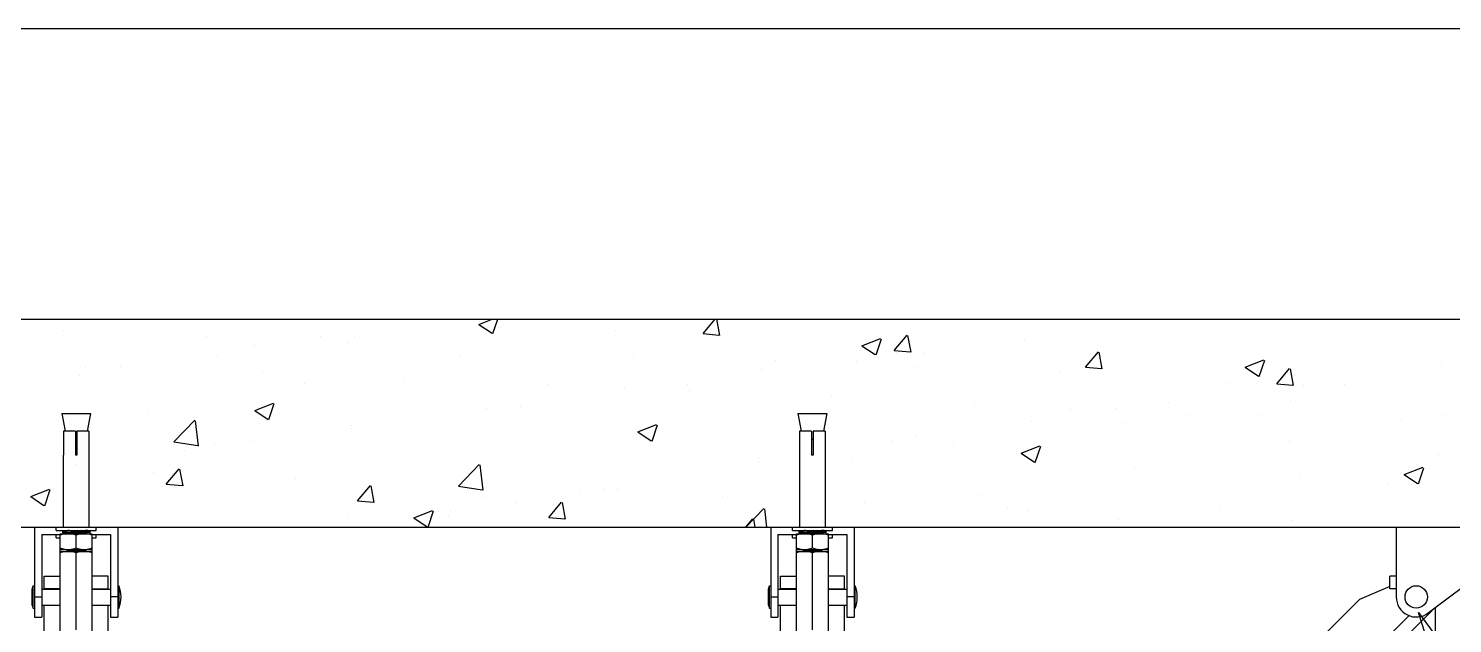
# Model space of a CAD drawing. Extents: x 921423 to 1291758, y 534425 to 1049953.
# Drawn here: x 1127721 to 1131773, y 866759 to 868450 of the extents above; entities that cross this region are included whole.
import ezdxf

# ---------------------------------------------------------------- set-up
doc = ezdxf.new("R2010")
doc.units = 0
doc.header["$LTSCALE"] = 1000
doc.header["$MEASUREMENT"] = 0
for name, color, linetype in [('02___PRT_ALL_AXES', 7, 'Continuous'), ('03___PRT_ALL_CURVES', 7, 'Continuous'), ('11122', 7, 'Continuous'), ('图框', 7, 'Continuous')]:
    doc.layers.add(name, color=color, linetype=linetype)

msp = doc.modelspace()

# ---------------------------------------------------------------- linework, layer by layer
at = {"color": 0, "linetype": 'Continuous'}
for p, q in [((1127820.6, 867305.1), (1127820.6, 867236.9)), ((1127854.7, 867305.1), (1127820.6, 867305.1)), ((1127854.7, 867305.1), (1127854.7, 867236.9)), ((1127859.2, 867305.1), (1127859.2, 867236.9)), ((1127893.3, 867305.1), (1127859.2, 867305.1)), ((1127893.3, 867305.1), (1127893.3, 867236.9)), ((1129915.1, 867305.1), (1129915.1, 867236.9)), ((1129949.2, 867305.1), (1129915.1, 867305.1)), ((1129949.2, 867305.1), (1129949.2, 867236.9)), ((1129953.7, 867305.1), (1129953.7, 867236.9)), ((1129987.8, 867305.1), (1129953.7, 867305.1)), ((1129987.8, 867305.1), (1129987.8, 867236.9)), ((1127820.5, 867236.9), (1127820.5, 867032)), ((1127820.6, 867236.9), (1127820.5, 867236.9)), ((1127859.2, 867236.9), (1127854.7, 867236.9)), ((1127893.4, 867236.9), (1127893.3, 867236.9)), ((1127893.4, 867236.9), (1127893.4, 867032)), ((1129915, 867236.9), (1129915, 867032)), ((1129915.1, 867236.9), (1129915, 867236.9)), ((1129953.7, 867236.9), (1129949.2, 867236.9)), ((1129987.9, 867236.9), (1129987.8, 867236.9)), ((1129987.9, 867236.9), (1129987.9, 867032)), ((1127738.6, 867032), (1127738.6, 866777)), ((1127738.6, 867032), (1127800, 867032)), ((1127913.9, 867032), (1127975.3, 867032)), ((1127975.3, 867032), (1127975.3, 866777)), ((1129833.1, 867032), (1129833.1, 866777)), ((1129833.1, 867032), (1129894.6, 867032)), ((1130008.4, 867032), (1130069.9, 867032)), ((1130069.9, 867032), (1130069.9, 866777)), ((1131612.5, 867032), (1131612.5, 866833.9)), ((1131612.5, 867032), (1132033.2, 867032)), ((1127759.1, 867011.5), (1127759.1, 866777)), ((1127759.1, 867011.5), (1127811.4, 867011.5)), ((1127818.2, 867020.6), (1127818.2, 867016.9)), ((1127821.6, 867021.4), (1127820.9, 867021.3)), ((1127822.4, 867021.4), (1127821.6, 867021.4)), ((1127822.1, 867016.1), (1127823.1, 867016.1)), ((1127823.4, 867021.5), (1127822.4, 867021.4)), ((1127823.1, 867016.1), (1127824.1, 867016)), ((1127825.1, 867021.5), (1127823.4, 867021.5)), ((1127824.1, 867016), (1127826, 867015.9)), ((1127827.1, 867021.6), (1127825.1, 867021.5)), ((1127826, 867015.9), (1127829.6, 867015.8)), ((1127832.1, 867021.8), (1127827.1, 867021.6)), ((1127828.2, 867016.7), (1127829.6, 867016.6)), ((1127829.6, 867017.6), (1127828.8, 867017.6)), ((1127829.6, 867021.3), (1127829.1, 867021.2)), ((1127829.5, 867017.1), (1127829.1, 867017.1)), ((1127829.2, 867015.8), (1127829.6, 867015.8)), ((1127829.6, 867017.1), (1127829.5, 867017.1)), ((1127829.6, 867022), (1127829.6, 867022.8)), ((1127829.7, 867021.3), (1127829.6, 867021.3)), ((1127829.6, 867017.6), (1127829.6, 867017.6)), ((1127829.7, 867017.1), (1127829.6, 867017.1)), ((1127829.6, 867015.2), (1127829.6, 867016.8)), ((1127829.7, 867021.9), (1127830.1, 867021.7)), ((1127829.7, 867016.8), (1127830.5, 867016.9)), ((1127829.7, 867015.1), (1127832.1, 867013.7)), ((1127830.5, 867016.9), (1127831.5, 867017)), ((1127830.7, 867022.3), (1127832.3, 867022.5)), ((1127830.7, 867015.5), (1127832.3, 867015.7)), ((1127831.5, 867017), (1127832.7, 867017)), ((1127840.9, 867022), (1127832.1, 867021.8)), ((1127832.8, 867017.7), (1127832.7, 867017.7)), ((1127832.7, 867017), (1127834.8, 867017.1)), ((1127832.9, 867017.7), (1127832.8, 867017.7)), ((1127834.8, 867017.1), (1127838.1, 867017.2)), ((1127838.1, 867017.2), (1127843.1, 867017.4)), ((1127843.1, 867017.4), (1127850.3, 867017.6)), ((1127856.9, 867017.8), (1127856, 867017.8)), ((1127856.9, 867017.8), (1127856, 867017.8)), ((1127856, 867016.9), (1127856.8, 867016.9)), ((1127856.9, 867022.4), (1127856.2, 867022.4)), ((1127872.1, 867022.8), (1127856.9, 867022.4)), ((1127860.1, 867022.5), (1127856.9, 867022.4)), ((1127857, 867017.8), (1127856.9, 867017.8)), ((1127869.3, 867018.1), (1127881.6, 867018.4)), ((1127878.9, 867015.7), (1127881.8, 867016)), ((1127879.7, 867014), (1127882.2, 867014.2)), ((1127880.3, 867018.9), (1127880.1, 867018.8)), ((1127881.6, 867018.4), (1127886.9, 867018.6)), ((1127882.2, 867014.2), (1127883.7, 867014.4)), ((1127884.2, 867016.6), (1127882.5, 867017.5)), ((1127884.3, 867022.6), (1127882.9, 867022.6)), ((1127884.2, 867014.1), (1127883.6, 867014.5)), ((1127883.7, 867014.4), (1127884.2, 867014.6)), ((1127884.3, 867016.5), (1127884.2, 867016.6)), ((1127884.2, 867014.6), (1127884.3, 867014.6)), ((1127884.2, 867014.5), (1127884.3, 867014.5)), ((1127884.2, 867014.1), (1127884.6, 867014.1)), ((1127890.5, 867022.8), (1127884.3, 867022.6)), ((1127884.3, 867016.5), (1127884.3, 867014.6)), ((1127884.3, 867014.5), (1127884.3, 867014.5)), ((1127884.3, 867013.7), (1127884.3, 867014)), ((1127886.5, 867017.7), (1127886.5, 867017.6)), ((1127886.5, 867014.2), (1127886.5, 867017.6)), ((1127886.5, 867014.2), (1127886.5, 867014.2)), ((1127886.5, 867013.9), (1127886.6, 867013.9)), ((1127886.6, 867013.9), (1127886.7, 867013.8)), ((1127886.7, 867013.8), (1127886.8, 867013.8)), ((1127886.8, 867013.8), (1127887, 867013.7)), ((1127886.9, 867018.6), (1127888.9, 867018.7)), ((1127887.2, 867018.3), (1127895.2, 867018.3)), ((1127888.9, 867018.7), (1127890.6, 867018.8)), ((1127890.7, 867018.7), (1127890.1, 867018.7)), ((1127890.6, 867018.8), (1127891.5, 867018.8)), ((1127891.6, 867018.7), (1127890.7, 867018.7)), ((1127891.5, 867018.8), (1127892.3, 867018.9)), ((1127892.4, 867018.6), (1127891.6, 867018.7)), ((1127892.3, 867018.9), (1127893, 867018.9)), ((1127895.7, 867022.8), (1127895.7, 867019.7)), ((1127895.7, 867017.8), (1127895.7, 867017.8)), ((1127895.7, 867017.8), (1127895.7, 867014.2)), ((1127902.5, 867011.5), (1127954.8, 867011.5)), ((1127954.8, 867011.5), (1127954.8, 866777)), ((1129853.6, 867011.5), (1129853.6, 866777)), ((1129853.6, 867011.5), (1129905.9, 867011.5)), ((1129912.8, 867020.6), (1129912.8, 867016.9)), ((1129916.1, 867021.4), (1129915.4, 867021.3)), ((1129917, 867021.4), (1129916.1, 867021.4)), ((1129916.7, 867016.1), (1129917.6, 867016.1)), ((1129917.9, 867021.5), (1129917, 867021.4)), ((1129917.6, 867016.1), (1129918.6, 867016)), ((1129919.6, 867021.5), (1129917.9, 867021.5)), ((1129918.6, 867016), (1129920.5, 867015.9)), ((1129921.6, 867021.6), (1129919.6, 867021.5)), ((1129920.5, 867015.9), (1129924.2, 867015.8)), ((1129926.7, 867021.8), (1129921.6, 867021.6)), ((1129922.7, 867016.7), (1129924.1, 867016.6)), ((1129924.1, 867017.6), (1129923.3, 867017.6)), ((1129924.1, 867021.3), (1129923.6, 867021.2)), ((1129924.1, 867017.1), (1129923.6, 867017.1)), ((1129923.7, 867015.8), (1129924.1, 867015.8)), ((1129924.2, 867021.3), (1129924.1, 867021.3)), ((1129924.2, 867017.6), (1129924.1, 867017.6)), ((1129924.2, 867017.1), (1129924.1, 867017.1)), ((1129924.1, 867017.1), (1129924.1, 867017.1)), ((1129924.2, 867022), (1129924.2, 867022.8)), ((1129924.2, 867021.9), (1129924.6, 867021.7)), ((1129924.2, 867016.8), (1129925.1, 867016.9)), ((1129924.2, 867015.2), (1129924.2, 867016.8)), ((1129924.2, 867015.1), (1129926.6, 867013.7)), ((1129925.1, 867016.9), (1129926.1, 867017)), ((1129925.2, 867022.3), (1129926.8, 867022.5)), ((1129925.2, 867015.5), (1129926.8, 867015.7)), ((1129926.1, 867017), (1129927.2, 867017)), ((1129935.4, 867022), (1129926.7, 867021.8)), ((1129927.3, 867017.7), (1129927.2, 867017.7)), ((1129927.2, 867017), (1129929.3, 867017.1)), ((1129927.4, 867017.7), (1129927.3, 867017.7)), ((1129929.3, 867017.1), (1129932.6, 867017.2)), ((1129932.6, 867017.2), (1129937.6, 867017.4)), ((1129937.6, 867017.4), (1129944.8, 867017.6)), ((1129951.5, 867017.8), (1129950.5, 867017.8)), ((1129951.5, 867017.8), (1129950.5, 867017.8)), ((1129950.5, 867016.9), (1129951.3, 867016.9)), ((1129951.5, 867022.4), (1129950.7, 867022.4)), ((1129966.6, 867022.8), (1129951.5, 867022.4)), ((1129954.7, 867022.5), (1129951.5, 867022.4)), ((1129963.8, 867018.1), (1129976.1, 867018.4)), ((1129973.4, 867015.7), (1129976.4, 867016)), ((1129974.2, 867014), (1129976.7, 867014.2)), ((1129974.9, 867018.9), (1129974.6, 867018.8)), ((1129976.1, 867018.4), (1129981.4, 867018.6)), ((1129976.7, 867014.2), (1129978.2, 867014.4)), ((1129978.7, 867016.6), (1129977, 867017.5)), ((1129978.8, 867022.6), (1129977.4, 867022.6)), ((1129978.2, 867014.4), (1129978.7, 867014.6)), ((1129978.7, 867014.1), (1129978.2, 867014.5)), ((1129978.8, 867016.5), (1129978.7, 867016.6)), ((1129978.7, 867014.6), (1129978.8, 867014.6)), ((1129978.7, 867014.5), (1129978.8, 867014.5)), ((1129978.7, 867014.1), (1129979.2, 867014.1)), ((1129985, 867022.8), (1129978.8, 867022.6)), ((1129978.8, 867016.5), (1129978.8, 867014.6)), ((1129978.8, 867014.5), (1129978.9, 867014.5)), ((1129978.8, 867013.7), (1129978.8, 867014)), ((1129981, 867017.7), (1129981.1, 867017.6)), ((1129981, 867013.9), (1129981.1, 867013.9)), ((1129981.1, 867014.2), (1129981.1, 867017.6)), ((1129981.1, 867014.2), (1129981.1, 867014.2)), ((1129981.1, 867013.9), (1129981.2, 867013.8)), ((1129981.2, 867013.8), (1129981.4, 867013.8)), ((1129981.4, 867018.6), (1129983.4, 867018.7)), ((1129981.4, 867013.8), (1129981.5, 867013.7)), ((1129981.8, 867018.3), (1129989.7, 867018.3)), ((1129983.4, 867018.7), (1129985.1, 867018.8)), ((1129985.2, 867018.7), (1129984.6, 867018.7)), ((1129985.1, 867018.8), (1129986.1, 867018.8)), ((1129986.1, 867018.8), (1129986.9, 867018.9)), ((1129986.9, 867018.9), (1129987.5, 867018.9)), ((1129990.2, 867022.8), (1129990.2, 867019.7)), ((1129990.2, 867017.8), (1129990.2, 867017.8)), ((1129990.2, 867017.8), (1129990.2, 867014.2)), ((1129997, 867011.5), (1130049.4, 867011.5)), ((1130049.4, 867011.5), (1130049.4, 866777)), ((1131703.6, 866788.4), (1131999.5, 867011.5)), ((1127829.6, 866968.2), (1127829.6, 866967.4)), ((1127829.6, 866967.3), (1127829.6, 866967.3)), ((1127829.7, 866967.2), (1127833.7, 866964.9)), ((1127829.8, 866967.5), (1127830.7, 866967.7)), ((1127830.2, 866967.5), (1127831.7, 866967.7)), ((1127830.7, 866967.7), (1127832.3, 866967.9)), ((1127832.9, 866964.7), (1127831, 866963.7)), ((1127831.7, 866967.7), (1127834.2, 866968)), ((1127832.8, 866965.6), (1127832.8, 866964.6)), ((1127833.1, 866964.8), (1127832.9, 866964.7)), ((1127833.9, 866968), (1127834.1, 866968)), ((1127879.2, 866964.8), (1127882, 866965)), ((1127880.6, 866967.8), (1127879.5, 866967.7)), ((1127884.2, 866966.3), (1127881, 866968.1)), ((1127881.1, 866968.1), (1127881.1, 866968)), ((1127883.2, 866965.9), (1127881.6, 866965.8)), ((1127882, 866965), (1127883.7, 866965.2)), ((1127883.6, 866966), (1127883.2, 866965.9)), ((1127884.2, 866963.9), (1127884.3, 866964)), ((1127884.3, 866963.7), (1127884.3, 866966.2)), ((1129924.2, 866968.2), (1129924.2, 866967.4)), ((1129924.2, 866967.3), (1129924.2, 866967.3)), ((1129924.2, 866967.2), (1129928.2, 866964.9)), ((1129924.3, 866967.5), (1129925.2, 866967.7)), ((1129924.7, 866967.5), (1129926.2, 866967.7)), ((1129925.2, 866967.7), (1129926.8, 866967.9)), ((1129927.4, 866964.7), (1129925.5, 866963.7)), ((1129926.2, 866967.7), (1129928.8, 866968)), ((1129927.3, 866965.6), (1129927.3, 866964.6)), ((1129927.6, 866964.8), (1129927.4, 866964.7)), ((1129928.5, 866968), (1129928.7, 866968)), ((1129973.7, 866964.8), (1129976.5, 866965)), ((1129975.1, 866967.8), (1129974, 866967.7)), ((1129978.7, 866966.3), (1129975.6, 866968.1)), ((1129975.6, 866968.1), (1129975.6, 866968)), ((1129977.7, 866965.9), (1129976.1, 866965.8)), ((1129976.5, 866965), (1129978.2, 866965.2)), ((1129978.1, 866966), (1129977.7, 866965.9)), ((1129978.7, 866963.9), (1129978.8, 866964)), ((1129978.8, 866963.7), (1129978.8, 866966.2)), ((1127765.9, 866856.6), (1127765.9, 866893.1)), ((1127765.9, 866893.1), (1127811.4, 866893.1)), ((1127948, 866893.1), (1127902.5, 866893.1)), ((1127948, 866856.6), (1127948, 866893.1)), ((1129860.4, 866856.6), (1129860.4, 866893.1)), ((1129860.4, 866893.1), (1129905.9, 866893.1)), ((1130042.5, 866893.1), (1129997, 866893.1)), ((1130042.5, 866856.6), (1130042.5, 866893.1)), ((1131594.6, 866857.1), (1131594.6, 866893.1)), ((1131612.5, 866893.1), (1131594.6, 866893.1)), ((1127738.6, 866833.9), (1127759.1, 866833.9)), ((1127811.4, 866857.1), (1127765.9, 866857.1)), ((1127902.5, 866857.1), (1127948, 866857.1)), ((1127975.3, 866833.9), (1127954.8, 866833.9)), ((1129833.1, 866833.9), (1129853.6, 866833.9)), ((1129905.9, 866857.1), (1129860.4, 866857.1)), ((1129997, 866857.1), (1130042.5, 866857.1)), ((1130069.9, 866833.9), (1130049.4, 866833.9)), ((1131594.6, 866863.8), (1131508, 866827.1)), ((1131612.5, 866857.1), (1131594.6, 866857.1)), ((1127948, 866690.5), (1127948, 866811.1)), ((1129860.4, 866690.5), (1129860.4, 866811.1)), ((1131508, 866827.1), (1131417.9, 866736.9)), ((1131711.2, 866792), (1131604.9, 866685.7)), ((1131724, 866695.3), (1131724, 866803.8)), ((1127738.6, 866777), (1127759.1, 866777)), ((1127954.8, 866777), (1127975.3, 866777)), ((1129833.1, 866777), (1129853.6, 866777)), ((1130049.4, 866777), (1130069.9, 866777)), ((1131649.3, 866781), (1131579.5, 866711.1))]:
    msp.add_line(p, q, dxfattribs=at)
at = {"color": 7, "linetype": 'Continuous'}
for p, q in [((1127765.9, 865181), (1127765.9, 866811.1)), ((1130042.5, 865319.9), (1130042.5, 866811.1))]:
    msp.add_line(p, q, dxfattribs=at)
at = {"color": 0, "linetype": 'Continuous'}
for points in [[(1127820.9, 867021.3), (1127820.6, 867021.3), (1127820.3, 867021.3), (1127820, 867021.3), (1127819.8, 867021.2), (1127819.6, 867021.2), (1127819.4, 867021.2), (1127819.2, 867021.2), (1127819.1, 867021.2), (1127819, 867021.1), (1127818.9, 867021.1), (1127818.8, 867021.1), (1127818.7, 867021.1), (1127818.6, 867021), (1127818.5, 867021), (1127818.4, 867020.9), (1127818.3, 867020.7), (1127818.2, 867020.6)], [(1127818.2, 867016.9), (1127818.3, 867016.8), (1127818.4, 867016.6), (1127818.5, 867016.5), (1127818.6, 867016.5), (1127818.7, 867016.4), (1127818.8, 867016.4), (1127818.9, 867016.4), (1127819, 867016.4), (1127819.1, 867016.3), (1127819.3, 867016.3), (1127819.4, 867016.3), (1127819.6, 867016.3), (1127819.9, 867016.3), (1127820.1, 867016.2), (1127820.4, 867016.2), (1127820.7, 867016.2), (1127821, 867016.2), (1127821.3, 867016.1), (1127822.1, 867016.1)], [(1127827.1, 867016.6), (1127827.2, 867016.6), (1127827.2, 867016.6), (1127827.3, 867016.6), (1127827.4, 867016.6), (1127827.5, 867016.6), (1127827.7, 867016.7), (1127827.9, 867016.7), (1127828.1, 867016.7), (1127828.4, 867016.7), (1127828.6, 867016.8), (1127829, 867016.8), (1127829.3, 867016.8), (1127829.7, 867016.8)], [(1127856.2, 867022.4), (1127854.7, 867022.3), (1127840.9, 867022)], [(1127850.3, 867017.6), (1127855.6, 867017.8), (1127856, 867017.8)], [(1127857, 867017.8), (1127858.4, 867017.9), (1127869.3, 867018.1)], [(1127884.6, 867014.1), (1127885, 867014.1), (1127885.3, 867014), (1127885.5, 867014), (1127885.8, 867014), (1127886, 867014), (1127886.2, 867013.9), (1127886.3, 867013.9), (1127886.5, 867013.9)], [(1127895, 867018.4), (1127894.9, 867018.4), (1127894.8, 867018.4), (1127894.6, 867018.4), (1127894.5, 867018.5), (1127894.3, 867018.5), (1127894.1, 867018.5), (1127893.9, 867018.5), (1127893.6, 867018.5), (1127893.4, 867018.6), (1127893.1, 867018.6), (1127892.4, 867018.6)], [(1127893, 867018.9), (1127893.3, 867018.9), (1127893.6, 867018.9), (1127893.8, 867019), (1127894.1, 867019), (1127894.3, 867019), (1127894.4, 867019), (1127894.6, 867019), (1127894.8, 867019.1), (1127894.9, 867019.1), (1127895, 867019.1), (1127895.1, 867019.1), (1127895.2, 867019.1), (1127895.3, 867019.2), (1127895.4, 867019.2), (1127895.5, 867019.3), (1127895.6, 867019.5), (1127895.7, 867019.6)], [(1127895.7, 867017.8), (1127895.6, 867018), (1127895.5, 867018.2), (1127895.4, 867018.3), (1127895.3, 867018.3), (1127895.2, 867018.3), (1127895.1, 867018.4), (1127895, 867018.4)], [(1129915.4, 867021.3), (1129915.1, 867021.3), (1129914.8, 867021.3), (1129914.6, 867021.3), (1129914.3, 867021.2), (1129914.1, 867021.2), (1129913.9, 867021.2), (1129913.8, 867021.2), (1129913.6, 867021.2), (1129913.5, 867021.1), (1129913.4, 867021.1), (1129913.3, 867021.1), (1129913.2, 867021.1), (1129913.1, 867021), (1129913, 867021), (1129912.9, 867020.9), (1129912.8, 867020.7), (1129912.8, 867020.6)], [(1129912.8, 867016.9), (1129912.8, 867016.8), (1129912.9, 867016.6), (1129913, 867016.5), (1129913.1, 867016.5), (1129913.2, 867016.4), (1129913.3, 867016.4), (1129913.4, 867016.4), (1129913.5, 867016.4), (1129913.6, 867016.3), (1129913.8, 867016.3), (1129914, 867016.3), (1129914.2, 867016.3), (1129914.4, 867016.3), (1129914.6, 867016.2), (1129914.9, 867016.2), (1129915.2, 867016.2), (1129915.5, 867016.2), (1129915.9, 867016.1), (1129916.7, 867016.1)], [(1129921.7, 867016.6), (1129921.7, 867016.6), (1129921.7, 867016.6), (1129921.8, 867016.6), (1129921.9, 867016.6), (1129922.1, 867016.6), (1129922.2, 867016.7), (1129922.4, 867016.7), (1129922.6, 867016.7), (1129922.9, 867016.7), (1129923.2, 867016.8), (1129923.5, 867016.8), (1129923.8, 867016.8), (1129924.2, 867016.8)], [(1129950.7, 867022.4), (1129949.2, 867022.3), (1129935.4, 867022)], [(1129944.8, 867017.6), (1129950.1, 867017.8), (1129950.5, 867017.8)], [(1129951.5, 867017.8), (1129953, 867017.9), (1129963.8, 867018.1)], [(1129979.2, 867014.1), (1129979.5, 867014.1), (1129979.8, 867014), (1129980.1, 867014), (1129980.3, 867014), (1129980.5, 867014), (1129980.7, 867013.9), (1129980.8, 867013.9), (1129981, 867013.9)], [(1129986.6, 867018.6), (1129986.2, 867018.7), (1129985.2, 867018.7)], [(1129989.5, 867018.4), (1129989.4, 867018.4), (1129989.3, 867018.4), (1129989.1, 867018.4), (1129989, 867018.5), (1129988.8, 867018.5), (1129988.6, 867018.5), (1129988.4, 867018.5), (1129988.2, 867018.5), (1129987.9, 867018.6), (1129987.6, 867018.6), (1129987.3, 867018.6), (1129986.6, 867018.6)], [(1129987.5, 867018.9), (1129987.8, 867018.9), (1129988.1, 867018.9), (1129988.4, 867019), (1129988.6, 867019), (1129988.8, 867019), (1129989, 867019), (1129989.1, 867019), (1129989.3, 867019.1), (1129989.4, 867019.1), (1129989.5, 867019.1), (1129989.6, 867019.1), (1129989.7, 867019.1), (1129989.8, 867019.2), (1129989.9, 867019.2), (1129990, 867019.3), (1129990.1, 867019.5), (1129990.2, 867019.6)], [(1129990.2, 867017.8), (1129990.1, 867018), (1129990, 867018.2), (1129989.9, 867018.3), (1129989.8, 867018.3), (1129989.7, 867018.3), (1129989.6, 867018.4), (1129989.5, 867018.4)]]:
    msp.add_lwpolyline(points, dxfattribs=at)
at = {"color": 4}
msp.add_lwpolyline([(1131698.6, 866718), (1131676, 866790), (1131720.7, 866729.2)], close=True, dxfattribs=at)
at = {"color": 0, "linetype": 'Continuous'}
for centre, radius, start, end in [((1127864.4, 865916), 1102.2, 91.6501, 91.8075), ((1127840.5, 866931.9), 90.9, 94.1684, 95.1881), ((1127840.5, 866925.1), 90.9, 94.1694, 95.1882), ((1127848.8, 866817.6), 205.6, 93.2399, 94.147), ((1127754.7, 871718.6), 4697.3, 271.2473, 271.4806), ((1127790, 869525), 2503.6, 271.6057, 271.8794), ((1127864, 867222.3), 208.9, 273.3668, 274.3005), ((1127848.5, 868153.9), 1135.5, 271.607, 271.7731), ((1129958.9, 865916), 1102.2, 91.6501, 91.8075), ((1129935.1, 866931.9), 90.9, 94.1684, 95.1881), ((1129935.1, 866925.1), 90.9, 94.1694, 95.1882), ((1129943.3, 866817.6), 205.6, 93.2399, 94.147), ((1129849.2, 871718.6), 4697.3, 271.2473, 271.4806), ((1129884.5, 869525), 2503.6, 271.6057, 271.8794), ((1129958.5, 867222.3), 208.9, 273.3668, 274.3005), ((1129943, 868153.9), 1135.5, 271.607, 271.7731), ((1127840.5, 866877.3), 91, 94.1671, 95.1881), ((1127849.3, 866755.6), 212.9, 93.2502, 94.067), ((1127849.9, 866759.6), 209, 93.3665, 94.3004), ((1127873.4, 867056.2), 90.8, 274.1697, 275.1896), ((1127882.6, 866970.4), 5.31, 281.6493, 282.7309), ((1129935.1, 866877.3), 91, 94.1671, 95.1881), ((1129943.8, 866755.6), 212.9, 93.2502, 94.067), ((1129944.4, 866759.6), 209, 93.3665, 94.3004), ((1129967.9, 867056.2), 90.8, 274.1697, 275.1896), ((1129977.1, 866970.4), 5.31, 281.6493, 282.7309), ((1131669.4, 866833.9), 56.9, 180, 307.0107), ((1131669.4, 866833.9), 59.2, 314.9988, 322.2479)]:
    msp.add_arc(centre, radius, start, end, dxfattribs=at)
for points, knots in [([(1127829.1, 867021.2), (1127827.6, 867021.2), (1127825.4, 867021.1), (1127822.7, 867021), (1127821.2, 867020.9), (1127820, 867020.8), (1127819, 867020.8), (1127818.6, 867020.7), (1127818.2, 867020.6), (1127818.2, 867020.6)], [0, 0, 0, 0, 0.423925, 0.595722, 0.738554, 0.851132, 0.932472, 0.981953, 1, 1, 1, 1]), ([(1127828.8, 867017.6), (1127827.3, 867017.5), (1127825.2, 867017.5), (1127822.6, 867017.3), (1127821.1, 867017.3), (1127819.9, 867017.2), (1127819, 867017.1), (1127818.6, 867017), (1127818.2, 867017), (1127818.2, 867016.9)], [0, 0, 0, 0, 0.424043, 0.595743, 0.738454, 0.850936, 0.93224, 0.981777, 1, 1, 1, 1]), ([(1127829.1, 867017.1), (1127825.6, 867017), (1127811.7, 867016.5), (1127825.7, 867015.9), (1127829.2, 867015.8)], [0, 0, 0, 0, 0.498057, 1, 1, 1, 1]), ([(1127830.8, 867016.9), (1127830.3, 867016.9), (1127829.4, 867016.8), (1127828.3, 867016.7), (1127827.7, 867016.7), (1127827.3, 867016.6), (1127827.1, 867016.6), (1127826.9, 867016.5), (1127826.9, 867016.4), (1127827, 867016.4), (1127827.2, 867016.3), (1127827.5, 867016.3), (1127827.8, 867016.2), (1127828.6, 867016.2), (1127829.1, 867016.1), (1127829.6, 867016.1)], [0, 0, 0, 0, 0.234154, 0.41116, 0.477498, 0.528783, 0.56497, 0.586288, 0.595101, 0.608674, 0.63648, 0.679317, 0.737253, 0.810169, 1, 1, 1, 1]), ([(1127829.6, 867022), (1127829.6, 867022.1), (1127830.2, 867022.2), (1127830.4, 867022.3), (1127830.7, 867022.3)], [0, 0, 0, 0, 0.274675, 1, 1, 1, 1]), ([(1127829.6, 867015.2), (1127829.6, 867015.3), (1127830.2, 867015.4), (1127830.4, 867015.5), (1127830.7, 867015.5)], [0, 0, 0, 0, 0.274682, 1, 1, 1, 1]), ([(1127882.9, 867022.6), (1127878.7, 867022.4), (1127861, 867022), (1127843.2, 867021.7), (1127829.7, 867021.3)], [0, 0, 0, 0, 0.234468, 1, 1, 1, 1]), ([(1127856, 867017.8), (1127853.6, 867017.8), (1127844.8, 867017.6), (1127836, 867017.4), (1127829.7, 867017.1)], [0, 0, 0, 0, 0.27684, 1, 1, 1, 1]), ([(1127856, 867017.8), (1127851.1, 867017.7), (1127842.7, 867017.4), (1127834.3, 867017.1), (1127830.8, 867016.9)], [0, 0, 0, 0, 0.578882, 1, 1, 1, 1]), ([(1127880.1, 867018.8), (1127876.3, 867018.7), (1127860.6, 867018.4), (1127844.9, 867018.1), (1127832.9, 867017.7)], [0, 0, 0, 0, 0.237826, 1, 1, 1, 1]), ([(1127833.9, 867015.8), (1127835.3, 867015.9), (1127842.7, 867016.3), (1127850.1, 867016.6), (1127856, 867016.9)], [0, 0, 0, 0, 0.190147, 1, 1, 1, 1]), ([(1127837.6, 867013.7), (1127840.9, 867013.9), (1127854.7, 867014.6), (1127868.4, 867015), (1127878.9, 867015.7)], [0, 0, 0, 0, 0.237578, 1, 1, 1, 1]), ([(1127856.8, 867016.9), (1127859.1, 867017), (1127866.8, 867017.3), (1127874.5, 867017.6), (1127880, 867018)], [0, 0, 0, 0, 0.294129, 1, 1, 1, 1]), ([(1127880, 867018), (1127880.6, 867018), (1127881.7, 867018.1), (1127882.7, 867018.2), (1127883.2, 867018.3)], [0, 0, 0, 0, 0.577661, 1, 1, 1, 1]), ([(1127881.8, 867016), (1127882, 867016), (1127882.6, 867016.1), (1127883.3, 867016.1), (1127883.7, 867016.2)], [0, 0, 0, 0, 0.309698, 1, 1, 1, 1]), ([(1127883.2, 867018.3), (1127883.4, 867018.3), (1127883.7, 867018.4), (1127884.1, 867018.5), (1127884.2, 867018.5)], [0, 0, 0, 0, 0.642402, 1, 1, 1, 1]), ([(1127884.3, 867014), (1127884.3, 867013.9), (1127883.7, 867013.9), (1127883.5, 867013.8), (1127883.2, 867013.7)], [0, 0, 0, 0, 0.274803, 1, 1, 1, 1]), ([(1127883.3, 867018), (1127884.1, 867018), (1127885.1, 867017.9), (1127886.2, 867017.8), (1127886.5, 867017.7)], [0, 0, 0, 0, 0.677744, 1, 1, 1, 1]), ([(1127895.7, 867019.7), (1127895.7, 867019.6), (1127895.3, 867019.6), (1127894.8, 867019.4), (1127893.7, 867019.4), (1127892.4, 867019.3), (1127890.7, 867019.2), (1127887.7, 867019.1), (1127885.3, 867019), (1127883.6, 867019)], [0, 0, 0, 0, 0.017992, 0.06769, 0.149385, 0.262368, 0.405527, 0.577405, 1, 1, 1, 1]), ([(1127883.7, 867016.2), (1127883.8, 867016.3), (1127884, 867016.3), (1127884.2, 867016.4), (1127884.3, 867016.5)], [0, 0, 0, 0, 0.689299, 1, 1, 1, 1]), ([(1127884.3, 867016.5), (1127884.3, 867016.5), (1127884.3, 867016.5), (1127884.3, 867016.5), (1127884.3, 867016.5)], [0, 0, 0, 0, 0.5047, 1, 1, 1, 1]), ([(1127884.3, 867014.5), (1127884.5, 867014.5), (1127885.2, 867014.5), (1127885.8, 867014.4), (1127886.2, 867014.3)], [0, 0, 0, 0, 0.331185, 1, 1, 1, 1]), ([(1127885.6, 867018.6), (1127885.9, 867018.6), (1127886.3, 867018.5), (1127886.8, 867018.4), (1127887, 867018.4), (1127887.2, 867018.3), (1127887.2, 867018.3)], [0, 0, 0, 0, 0.42703, 0.735528, 0.924649, 1, 1, 1, 1]), ([(1127886.2, 867014.3), (1127886.3, 867014.3), (1127886.4, 867014.3), (1127886.5, 867014.2), (1127886.5, 867014.2)], [0, 0, 0, 0, 0.70775, 1, 1, 1, 1]), ([(1127887.2, 867018.3), (1127887.1, 867018.3), (1127886.7, 867018.1), (1127886.5, 867017.8), (1127886.5, 867017.6)], [0, 0, 0, 0, 0.495875, 1, 1, 1, 1]), ([(1127890.1, 867018.7), (1127890.8, 867018.7), (1127892.1, 867018.6), (1127893.6, 867018.6), (1127894.4, 867018.5), (1127894.8, 867018.4), (1127895, 867018.4), (1127895.2, 867018.3), (1127895.2, 867018.3)], [0, 0, 0, 0, 0.429234, 0.741517, 0.852145, 0.931884, 0.980656, 1, 1, 1, 1]), ([(1129923.6, 867021.2), (1129922.1, 867021.2), (1129919.9, 867021.1), (1129917.3, 867021), (1129915.7, 867020.9), (1129914.5, 867020.8), (1129913.6, 867020.8), (1129913.1, 867020.7), (1129912.8, 867020.6), (1129912.8, 867020.6)], [0, 0, 0, 0, 0.423925, 0.595722, 0.738554, 0.851132, 0.932472, 0.981953, 1, 1, 1, 1]), ([(1129923.3, 867017.6), (1129921.8, 867017.5), (1129919.7, 867017.5), (1129917.1, 867017.3), (1129915.6, 867017.3), (1129914.4, 867017.2), (1129913.5, 867017.1), (1129913.1, 867017), (1129912.8, 867017), (1129912.8, 867016.9)], [0, 0, 0, 0, 0.424043, 0.595743, 0.738454, 0.850936, 0.93224, 0.981777, 1, 1, 1, 1]), ([(1129923.6, 867017.1), (1129920.1, 867017), (1129906.3, 867016.5), (1129920.2, 867015.9), (1129923.7, 867015.8)], [0, 0, 0, 0, 0.498057, 1, 1, 1, 1]), ([(1129925.3, 867016.9), (1129924.8, 867016.9), (1129923.9, 867016.8), (1129922.8, 867016.7), (1129922.2, 867016.7), (1129921.9, 867016.6), (1129921.6, 867016.6), (1129921.5, 867016.5), (1129921.4, 867016.4), (1129921.5, 867016.4), (1129921.7, 867016.3), (1129922, 867016.3), (1129922.4, 867016.2), (1129923.1, 867016.2), (1129923.7, 867016.1), (1129924.1, 867016.1)], [0, 0, 0, 0, 0.234154, 0.41116, 0.477498, 0.528783, 0.56497, 0.586288, 0.595101, 0.608674, 0.63648, 0.679317, 0.737253, 0.810169, 1, 1, 1, 1]), ([(1129977.4, 867022.6), (1129973.2, 867022.4), (1129955.5, 867022), (1129937.8, 867021.7), (1129924.2, 867021.3)], [0, 0, 0, 0, 0.234468, 1, 1, 1, 1]), ([(1129924.2, 867022), (1129924.2, 867022.1), (1129924.7, 867022.2), (1129925, 867022.3), (1129925.2, 867022.3)], [0, 0, 0, 0, 0.274675, 1, 1, 1, 1]), ([(1129950.5, 867017.8), (1129948.1, 867017.8), (1129939.3, 867017.6), (1129930.5, 867017.4), (1129924.2, 867017.1)], [0, 0, 0, 0, 0.27684, 1, 1, 1, 1]), ([(1129924.2, 867015.2), (1129924.2, 867015.3), (1129924.7, 867015.4), (1129925, 867015.5), (1129925.2, 867015.5)], [0, 0, 0, 0, 0.274682, 1, 1, 1, 1]), ([(1129950.5, 867017.8), (1129945.7, 867017.7), (1129937.3, 867017.4), (1129928.9, 867017.1), (1129925.3, 867016.9)], [0, 0, 0, 0, 0.578882, 1, 1, 1, 1]), ([(1129974.6, 867018.8), (1129970.9, 867018.7), (1129955.1, 867018.4), (1129939.4, 867018.1), (1129927.4, 867017.7)], [0, 0, 0, 0, 0.237826, 1, 1, 1, 1]), ([(1129928.5, 867015.8), (1129929.8, 867015.9), (1129937.2, 867016.3), (1129944.6, 867016.6), (1129950.5, 867016.9)], [0, 0, 0, 0, 0.190147, 1, 1, 1, 1]), ([(1129932.2, 867013.7), (1129935.4, 867013.9), (1129949.2, 867014.6), (1129963, 867015), (1129973.4, 867015.7)], [0, 0, 0, 0, 0.237578, 1, 1, 1, 1]), ([(1129951.3, 867016.9), (1129953.6, 867017), (1129961.3, 867017.3), (1129969.1, 867017.6), (1129974.5, 867018)], [0, 0, 0, 0, 0.294129, 1, 1, 1, 1]), ([(1129974.5, 867018), (1129975.1, 867018), (1129976.2, 867018.1), (1129977.3, 867018.2), (1129977.7, 867018.3)], [0, 0, 0, 0, 0.577661, 1, 1, 1, 1]), ([(1129976.4, 867016), (1129976.6, 867016), (1129977.2, 867016.1), (1129977.8, 867016.1), (1129978.2, 867016.2)], [0, 0, 0, 0, 0.309698, 1, 1, 1, 1]), ([(1129977.7, 867018.3), (1129977.9, 867018.3), (1129978.3, 867018.4), (1129978.6, 867018.5), (1129978.7, 867018.5)], [0, 0, 0, 0, 0.642402, 1, 1, 1, 1]), ([(1129978.8, 867014), (1129978.8, 867013.9), (1129978.3, 867013.9), (1129978, 867013.8), (1129977.7, 867013.7)], [0, 0, 0, 0, 0.274803, 1, 1, 1, 1]), ([(1129977.9, 867018), (1129978.6, 867018), (1129979.6, 867017.9), (1129980.7, 867017.8), (1129981, 867017.7)], [0, 0, 0, 0, 0.677744, 1, 1, 1, 1]), ([(1129990.2, 867019.7), (1129990.2, 867019.6), (1129989.8, 867019.6), (1129989.3, 867019.4), (1129988.3, 867019.4), (1129986.9, 867019.3), (1129985.2, 867019.2), (1129982.2, 867019.1), (1129979.8, 867019), (1129978.1, 867019)], [0, 0, 0, 0, 0.017992, 0.06769, 0.149385, 0.262368, 0.405527, 0.577405, 1, 1, 1, 1]), ([(1129978.2, 867016.2), (1129978.3, 867016.3), (1129978.5, 867016.3), (1129978.8, 867016.4), (1129978.8, 867016.5)], [0, 0, 0, 0, 0.689299, 1, 1, 1, 1]), ([(1129978.8, 867016.5), (1129978.8, 867016.5), (1129978.8, 867016.5), (1129978.8, 867016.5), (1129978.8, 867016.5)], [0, 0, 0, 0, 0.5047, 1, 1, 1, 1]), ([(1129978.9, 867014.5), (1129979.1, 867014.5), (1129979.7, 867014.5), (1129980.3, 867014.4), (1129980.7, 867014.3)], [0, 0, 0, 0, 0.331185, 1, 1, 1, 1]), ([(1129980.2, 867018.6), (1129980.4, 867018.6), (1129980.8, 867018.5), (1129981.3, 867018.4), (1129981.6, 867018.4), (1129981.8, 867018.3), (1129981.8, 867018.3)], [0, 0, 0, 0, 0.42703, 0.735528, 0.924649, 1, 1, 1, 1]), ([(1129980.7, 867014.3), (1129980.8, 867014.3), (1129980.9, 867014.3), (1129981.1, 867014.2), (1129981.1, 867014.2)], [0, 0, 0, 0, 0.70775, 1, 1, 1, 1]), ([(1129981.8, 867018.3), (1129981.6, 867018.3), (1129981.2, 867018.1), (1129981.1, 867017.8), (1129981.1, 867017.6)], [0, 0, 0, 0, 0.495875, 1, 1, 1, 1]), ([(1129984.6, 867018.7), (1129985.4, 867018.7), (1129986.6, 867018.6), (1129988.1, 867018.6), (1129988.9, 867018.5), (1129989.4, 867018.4), (1129989.6, 867018.4), (1129989.7, 867018.3), (1129989.7, 867018.3)], [0, 0, 0, 0, 0.429234, 0.741517, 0.852145, 0.931884, 0.980656, 1, 1, 1, 1]), ([(1127829.6, 866967.3), (1127829.7, 866967.4), (1127829.9, 866967.4), (1127830, 866967.5), (1127830.2, 866967.5)], [0, 0, 0, 0, 0.327236, 1, 1, 1, 1]), ([(1127829.6, 866967.4), (1127829.6, 866967.4), (1127829.7, 866967.5), (1127829.8, 866967.5), (1127829.8, 866967.5)], [0, 0, 0, 0, 0.338345, 1, 1, 1, 1]), ([(1127875.4, 866968.2), (1127867, 866967.6), (1127854.8, 866967.4), (1127840.8, 866966.3), (1127834.9, 866966.3), (1127833.1, 866965.7)], [0, 0, 0, 0, 0.591182, 0.863466, 1, 1, 1, 1]), ([(1127879.5, 866967.7), (1127871.2, 866966.6), (1127858, 866966.7), (1127842.6, 866965.4), (1127835.4, 866965.5), (1127833.1, 866964.8)], [0, 0, 0, 0, 0.541764, 0.845341, 1, 1, 1, 1]), ([(1127880, 866965.6), (1127877.1, 866965.4), (1127862.8, 866964.7), (1127848.5, 866964.3), (1127837.2, 866963.7)], [0, 0, 0, 0, 0.204737, 1, 1, 1, 1]), ([(1127856.9, 866963.7), (1127859.1, 866963.7), (1127866.5, 866964.1), (1127873.9, 866964.4), (1127879.2, 866964.8)], [0, 0, 0, 0, 0.289076, 1, 1, 1, 1]), ([(1127881.1, 866968), (1127881.1, 866968), (1127880.9, 866967.9), (1127880.7, 866967.9), (1127880.6, 866967.8)], [0, 0, 0, 0, 0.349486, 1, 1, 1, 1]), ([(1127883.1, 866963.6), (1127883.4, 866963.7), (1127883.7, 866963.7), (1127884.1, 866963.8), (1127884.2, 866963.9)], [0, 0, 0, 0, 0.643778, 1, 1, 1, 1]), ([(1127884.3, 866966.2), (1127884.3, 866966.2), (1127884, 866966.1), (1127883.8, 866966), (1127883.6, 866966)], [0, 0, 0, 0, 0.287134, 1, 1, 1, 1]), ([(1127883.8, 866965.3), (1127883.9, 866965.3), (1127884.1, 866965.3), (1127884.3, 866965.4), (1127884.3, 866965.5)], [0, 0, 0, 0, 0.698834, 1, 1, 1, 1]), ([(1129924.2, 866967.3), (1129924.2, 866967.4), (1129924.4, 866967.4), (1129924.6, 866967.5), (1129924.7, 866967.5)], [0, 0, 0, 0, 0.327236, 1, 1, 1, 1]), ([(1129924.2, 866967.4), (1129924.2, 866967.4), (1129924.2, 866967.5), (1129924.3, 866967.5), (1129924.3, 866967.5)], [0, 0, 0, 0, 0.338345, 1, 1, 1, 1]), ([(1129969.9, 866968.2), (1129961.6, 866967.6), (1129949.3, 866967.4), (1129935.3, 866966.3), (1129929.4, 866966.3), (1129927.6, 866965.7)], [0, 0, 0, 0, 0.591182, 0.863466, 1, 1, 1, 1]), ([(1129974, 866967.7), (1129965.7, 866966.6), (1129952.5, 866966.7), (1129937.1, 866965.4), (1129929.9, 866965.5), (1129927.6, 866964.8)], [0, 0, 0, 0, 0.541764, 0.845341, 1, 1, 1, 1]), ([(1129974.5, 866965.6), (1129971.6, 866965.4), (1129957.3, 866964.7), (1129943, 866964.3), (1129931.7, 866963.7)], [0, 0, 0, 0, 0.204737, 1, 1, 1, 1]), ([(1129951.5, 866963.7), (1129953.6, 866963.7), (1129961, 866964.1), (1129968.4, 866964.4), (1129973.7, 866964.8)], [0, 0, 0, 0, 0.289076, 1, 1, 1, 1]), ([(1129975.6, 866968), (1129975.6, 866968), (1129975.4, 866967.9), (1129975.2, 866967.9), (1129975.1, 866967.8)], [0, 0, 0, 0, 0.349486, 1, 1, 1, 1]), ([(1129977.7, 866963.6), (1129977.9, 866963.7), (1129978.3, 866963.7), (1129978.6, 866963.8), (1129978.7, 866963.9)], [0, 0, 0, 0, 0.643778, 1, 1, 1, 1]), ([(1129978.8, 866966.2), (1129978.8, 866966.2), (1129978.5, 866966.1), (1129978.3, 866966), (1129978.1, 866966)], [0, 0, 0, 0, 0.287134, 1, 1, 1, 1]), ([(1129978.3, 866965.3), (1129978.4, 866965.3), (1129978.6, 866965.3), (1129978.8, 866965.4), (1129978.8, 866965.5)], [0, 0, 0, 0, 0.698834, 1, 1, 1, 1])]:
    msp.add_open_spline(points, degree=3, knots=knots, dxfattribs=at)
for points in [[(1127886.5, 867014.2), (1127886.5, 867014.1), (1127886.6, 867013.9), (1127886.7, 867013.8)], [(1127895.7, 867017.8), (1127895.6, 867018.1), (1127895.4, 867018.3), (1127895.2, 867018.3)], [(1127895.2, 867013.7), (1127895.4, 867013.7), (1127895.7, 867014), (1127895.7, 867014.2)], [(1129981.1, 867014.2), (1129981.1, 867014.1), (1129981.1, 867013.9), (1129981.2, 867013.8)], [(1129990.2, 867017.8), (1129990.2, 867018.1), (1129989.9, 867018.3), (1129989.7, 867018.3)], [(1129989.7, 867013.7), (1129989.9, 867013.7), (1129990.2, 867014), (1129990.2, 867014.2)]]:
    msp.add_open_spline(points, degree=3, dxfattribs=at)
at = {"layer": '02___PRT_ALL_AXES', "color": 0, "linetype": 'Continuous'}
for p, q in [((1127384.3, 867623.6), (1132390.7, 867623.6)), ((1127816, 867355.2), (1127825.4, 867305.1)), ((1127816, 867355.2), (1127897.9, 867355.2)), ((1127897.9, 867355.2), (1127888.5, 867305.1)), ((1129910.5, 867355.2), (1129919.9, 867305.1)), ((1129910.5, 867355.2), (1129992.5, 867355.2)), ((1129992.5, 867355.2), (1129983.1, 867305.1)), ((1127854.7, 867282.4), (1127859.2, 867282.4)), ((1129949.2, 867282.4), (1129953.7, 867282.4)), ((1127384.3, 867032), (1132390.7, 867032)), ((1127800, 867022.8), (1127800, 867032)), ((1127800, 867032), (1127913.9, 867032)), ((1127913.9, 867022.8), (1127913.9, 867032)), ((1129894.6, 867022.8), (1129894.6, 867032)), ((1129894.6, 867032), (1130008.4, 867032)), ((1130008.4, 867022.8), (1130008.4, 867032)), ((1127800, 867022.8), (1127913.9, 867022.8)), ((1127800, 867002.4), (1127800, 867011.5)), ((1127800, 867002.4), (1127811.4, 867002.4)), ((1127811.4, 866736), (1127811.4, 867013.7)), ((1127811.4, 867013.7), (1127902.5, 867013.7)), ((1127829.6, 867022), (1127829.6, 867022.8)), ((1127829.6, 867015.2), (1127829.6, 867016.8)), ((1127856.9, 866972.3), (1127856.9, 867009.7)), ((1127884.3, 867016.5), (1127884.3, 867014.6)), ((1127884.3, 867013.7), (1127884.3, 867014)), ((1127902.5, 866736), (1127902.5, 867013.7)), ((1127902.5, 867002.4), (1127913.9, 867002.4)), ((1127913.9, 867002.4), (1127913.9, 867011.5)), ((1129894.6, 867022.8), (1130008.4, 867022.8)), ((1129894.6, 867002.4), (1129894.6, 867011.5)), ((1129894.6, 867002.4), (1129905.9, 867002.4)), ((1129905.9, 866736), (1129905.9, 867013.7)), ((1129905.9, 867013.7), (1129997, 867013.7)), ((1129924.2, 867022), (1129924.2, 867022.8)), ((1129924.2, 867015.2), (1129924.2, 867016.8)), ((1129951.5, 866972.3), (1129951.5, 867009.7)), ((1129978.8, 867016.5), (1129978.8, 867014.6)), ((1129978.8, 867013.7), (1129978.8, 867014)), ((1129997, 866736), (1129997, 867013.7)), ((1129997, 867002.4), (1130008.4, 867002.4)), ((1130008.4, 867002.4), (1130008.4, 867011.5)), ((1127902.5, 866968.2), (1127811.4, 866968.2)), ((1127811.4, 866963.7), (1127902.5, 866963.7)), ((1127829.6, 866968.2), (1127829.6, 866967.4)), ((1127856.9, 866740.1), (1127856.9, 866959.6)), ((1127884.3, 866965.5), (1127884.3, 866963.7)), ((1129997, 866968.2), (1129905.9, 866968.2)), ((1129905.9, 866963.7), (1129997, 866963.7)), ((1129924.2, 866968.2), (1129924.2, 866967.4)), ((1129951.5, 866740.1), (1129951.5, 866959.6)), ((1129978.8, 866965.5), (1129978.8, 866963.7)), ((1127732.1, 866856.6), (1127734.9, 866865.8)), ((1127732.1, 866811.1), (1127732.1, 866856.6)), ((1127734.9, 866802), (1127734.9, 866865.8)), ((1127734.9, 866865.8), (1127738.6, 866865.8)), ((1127759.1, 866856.6), (1127811.4, 866856.6)), ((1127902.5, 866856.6), (1127954.8, 866856.6)), ((1127975.3, 866865.8), (1127979, 866865.8)), ((1127979, 866802), (1127979, 866865.8)), ((1129826.6, 866856.6), (1129829.4, 866865.8)), ((1129826.6, 866811.1), (1129826.6, 866856.6)), ((1129829.4, 866802), (1129829.4, 866865.8)), ((1129829.4, 866865.8), (1129833.1, 866865.8)), ((1129853.6, 866856.6), (1129905.9, 866856.6)), ((1129997, 866856.6), (1130049.4, 866856.6)), ((1130069.9, 866865.8), (1130073.5, 866865.8)), ((1130073.5, 866802), (1130073.5, 866865.8)), ((1127732.1, 866811.1), (1127734.9, 866802)), ((1127734.9, 866802), (1127738.6, 866802)), ((1127759.1, 866811.1), (1127811.4, 866811.1)), ((1127902.5, 866811.1), (1127954.8, 866811.1)), ((1127975.3, 866802), (1127979, 866802)), ((1129826.6, 866811.1), (1129829.4, 866802)), ((1129829.4, 866802), (1129833.1, 866802)), ((1129853.6, 866811.1), (1129905.9, 866811.1)), ((1129997, 866811.1), (1130049.4, 866811.1)), ((1130069.9, 866802), (1130073.5, 866802))]:
    msp.add_line(p, q, dxfattribs=at)
msp.add_circle((1131669.4, 866833.9), 31.9, dxfattribs=at)
for centre in [(1127893.7, 866833.9), (1129988.2, 866833.9)]:
    msp.add_arc(centre, 91.1, 339.5127, 20.4873, dxfattribs=at)
for points, knots in [([(1127834.2, 867013.7), (1127828.4, 867013.7), (1127820.6, 867012.5), (1127813.3, 867010.3), (1127811.4, 867009.7)], [0, 0, 0, 0, 0.7481, 1, 1, 1, 1]), ([(1127856.9, 867009.7), (1127855.1, 867010.3), (1127847.7, 867012.5), (1127840, 867013.7), (1127834.2, 867013.7)], [0, 0, 0, 0, 0.2519, 1, 1, 1, 1]), ([(1127879.7, 867013.7), (1127873.9, 867013.7), (1127866.2, 867012.5), (1127858.8, 867010.3), (1127856.9, 867009.7)], [0, 0, 0, 0, 0.7481, 1, 1, 1, 1]), ([(1127902.5, 867009.7), (1127900.6, 867010.3), (1127893.2, 867012.5), (1127885.5, 867013.7), (1127879.7, 867013.7)], [0, 0, 0, 0, 0.2519, 1, 1, 1, 1]), ([(1129928.7, 867013.7), (1129922.9, 867013.7), (1129915.2, 867012.5), (1129907.8, 867010.3), (1129905.9, 867009.7)], [0, 0, 0, 0, 0.7481, 1, 1, 1, 1]), ([(1129951.5, 867009.7), (1129949.6, 867010.3), (1129942.2, 867012.5), (1129934.5, 867013.7), (1129928.7, 867013.7)], [0, 0, 0, 0, 0.2519, 1, 1, 1, 1]), ([(1129974.2, 867013.7), (1129968.5, 867013.7), (1129960.7, 867012.5), (1129953.3, 867010.3), (1129951.5, 867009.7)], [0, 0, 0, 0, 0.7481, 1, 1, 1, 1]), ([(1129997, 867009.7), (1129995.2, 867010.3), (1129987.8, 867012.5), (1129980, 867013.7), (1129974.2, 867013.7)], [0, 0, 0, 0, 0.2519, 1, 1, 1, 1]), ([(1127834.2, 866968.2), (1127828.4, 866968.2), (1127820.6, 866969.4), (1127813.3, 866971.7), (1127811.4, 866972.3)], [0, 0, 0, 0, 0.7481, 1, 1, 1, 1]), ([(1127856.9, 866972.3), (1127855.1, 866971.7), (1127847.7, 866969.4), (1127840, 866968.2), (1127834.2, 866968.2)], [0, 0, 0, 0, 0.2519, 1, 1, 1, 1]), ([(1127879.7, 866968.2), (1127873.9, 866968.2), (1127866.2, 866969.4), (1127858.8, 866971.7), (1127856.9, 866972.3)], [0, 0, 0, 0, 0.7481, 1, 1, 1, 1]), ([(1127902.5, 866972.3), (1127900.6, 866971.7), (1127893.2, 866969.4), (1127885.5, 866968.2), (1127879.7, 866968.2)], [0, 0, 0, 0, 0.2519, 1, 1, 1, 1]), ([(1129928.7, 866968.2), (1129922.9, 866968.2), (1129915.2, 866969.4), (1129907.8, 866971.7), (1129905.9, 866972.3)], [0, 0, 0, 0, 0.7481, 1, 1, 1, 1]), ([(1129951.5, 866972.3), (1129949.6, 866971.7), (1129942.2, 866969.4), (1129934.5, 866968.2), (1129928.7, 866968.2)], [0, 0, 0, 0, 0.2519, 1, 1, 1, 1]), ([(1129974.2, 866968.2), (1129968.5, 866968.2), (1129960.7, 866969.4), (1129953.3, 866971.7), (1129951.5, 866972.3)], [0, 0, 0, 0, 0.7481, 1, 1, 1, 1]), ([(1129997, 866972.3), (1129995.2, 866971.7), (1129987.8, 866969.4), (1129980, 866968.2), (1129974.2, 866968.2)], [0, 0, 0, 0, 0.2519, 1, 1, 1, 1])]:
    msp.add_open_spline(points, degree=3, knots=knots, dxfattribs=at)
for points in [[(1127834.2, 866963.7), (1127826.5, 866963.7), (1127818.7, 866962), (1127811.4, 866959.6)], [(1127856.9, 866959.6), (1127849.6, 866962), (1127841.9, 866963.7), (1127834.2, 866963.7)], [(1127879.7, 866963.7), (1127872, 866963.7), (1127864.3, 866962), (1127856.9, 866959.6)], [(1127902.5, 866959.6), (1127895.2, 866962), (1127887.4, 866963.7), (1127879.7, 866963.7)], [(1129928.7, 866963.7), (1129921, 866963.7), (1129913.3, 866962), (1129905.9, 866959.6)], [(1129951.5, 866959.6), (1129944.2, 866962), (1129936.4, 866963.7), (1129928.7, 866963.7)], [(1129974.2, 866963.7), (1129966.5, 866963.7), (1129958.8, 866962), (1129951.5, 866959.6)], [(1129997, 866959.6), (1129989.7, 866962), (1129981.9, 866963.7), (1129974.2, 866963.7)]]:
    msp.add_open_spline(points, degree=3, dxfattribs=at)
at = {"layer": '03___PRT_ALL_CURVES', "color": 0, "linetype": 'Continuous'}
for p, q in [((1127811.4, 867013.7), (1127902.5, 867013.7)), ((1129905.9, 867013.7), (1129997, 867013.7)), ((1127811.4, 866963.7), (1127902.5, 866963.7)), ((1129905.9, 866963.7), (1129997, 866963.7))]:
    msp.add_line(p, q, dxfattribs=at)
at = {"layer": '11122'}
msp.add_lwpolyline([(1125091.6, 868450.3), (1133990.7, 868450.3), (1133990.7, 857423.4), (1125091.6, 857423.4)], close=True, dxfattribs=at)
at = {"layer": '图框', "color": 0}
for p, q in [((1128840.8, 867612.4), (1128840.8, 867612.4)), ((1129002.4, 867609.1), (1129040.2, 867623.6)), ((1129002.4, 867609.1), (1129040.1, 867583.7)), ((1129032.4, 867621.9), (1129032.4, 867621.9)), ((1129042.6, 867582.7), (1129056.4, 867623.6)), ((1129640.3, 867582.7), (1129674.6, 867623.6)), ((1129688.1, 867577.8), (1129679.7, 867623.6)), ((1127822, 867591.7), (1127822, 867591.7)), ((1128227, 867574.6), (1128227, 867574.6)), ((1128553.5, 867574.6), (1128553.5, 867574.6)), ((1128649.3, 867573.3), (1128649.3, 867573.3)), ((1129390.1, 867592.5), (1129390.1, 867592.5)), ((1129640.3, 867582.7), (1129685.6, 867578.8)), ((1130092.5, 867548.4), (1130145.7, 867568.8)), ((1130132.8, 867522), (1130148.1, 867567.8)), ((1130184.4, 867535.1), (1130220.9, 867578.7)), ((1130232.2, 867530.2), (1130223.4, 867577.7)), ((1130553.7, 867565), (1130553.7, 867565)), ((1130583.8, 867585.1), (1130583.8, 867585.1)), ((1128259.8, 867519.9), (1128259.8, 867519.9)), ((1128363.6, 867549.6), (1128363.6, 867549.6)), ((1128631.9, 867557.5), (1128631.9, 867557.5)), ((1129036.8, 867540.4), (1129036.8, 867540.4)), ((1129441.8, 867523.3), (1129441.8, 867523.3)), ((1130092.5, 867548.4), (1130130.3, 867522.9)), ((1130184.4, 867535.1), (1130229.7, 867531.2)), ((1130189.8, 867528.2), (1130189.8, 867528.2)), ((1130266.4, 867527.2), (1130266.4, 867527.2)), ((1130728.5, 867487.5), (1130765, 867531.1)), ((1130776.3, 867482.6), (1130767.5, 867530.1)), ((1131570.7, 867519.6), (1131570.7, 867519.6)), ((1127884.5, 867486.5), (1127884.5, 867486.5)), ((1127982, 867489.8), (1127982, 867489.8)), ((1128947.7, 867516.6), (1128947.7, 867516.6)), ((1129806.6, 867479.6), (1129806.6, 867479.6)), ((1129846.7, 867506.2), (1129846.7, 867506.2)), ((1130076.5, 867502.2), (1130076.5, 867502.2)), ((1130251.6, 867489), (1130251.6, 867489)), ((1130728.5, 867487.5), (1130773.8, 867483.6)), ((1131182.7, 867487.6), (1131235.8, 867508)), ((1131182.7, 867487.6), (1131220.4, 867462.2)), ((1131222.9, 867461.2), (1131238.3, 867507)), ((1131272.5, 867439.9), (1131309.1, 867483.5)), ((1131320.3, 867435), (1131311.6, 867482.5)), ((1131741.1, 867491.4), (1131741.1, 867491.4)), ((1127865.8, 867463), (1127865.8, 867463)), ((1128386.9, 867472.7), (1128386.9, 867472.7)), ((1128505.4, 867440.7), (1128505.4, 867440.7)), ((1128791.8, 867455.6), (1128791.8, 867455.6)), ((1129196.8, 867438.5), (1129196.8, 867438.5)), ((1129597.5, 867439.1), (1129597.5, 867439.1)), ((1130656.5, 867471.9), (1130656.5, 867471.9)), ((1131061.5, 867454.8), (1131061.5, 867454.8)), ((1131128.3, 867443.7), (1131128.3, 867443.7)), ((1131272.5, 867439.9), (1131317.9, 867436)), ((1131466.4, 867437.7), (1131466.4, 867437.7)), ((1129310.2, 867401.3), (1129310.2, 867401.3)), ((1129417.2, 867426.2), (1129417.2, 867426.2)), ((1129601.7, 867421.4), (1129601.7, 867421.4)), ((1130006.6, 867404.3), (1130006.6, 867404.3)), ((1131347.2, 867434.5), (1131347.2, 867434.5)), ((1128063, 867364.7), (1128063, 867364.7)), ((1128365.1, 867364.5), (1128418.2, 867384.9)), ((1128365.1, 867364.5), (1128402.8, 867339)), ((1128405.3, 867338.1), (1128420.7, 867383.9)), ((1129023.2, 867369.3), (1129023.2, 867369.3)), ((1129120.3, 867376.3), (1129120.3, 867376.3)), ((1130411.5, 867387.2), (1130411.5, 867387.2)), ((1130685.9, 867367.7), (1130685.9, 867367.7)), ((1130816.5, 867370), (1130816.5, 867370)), ((1130964, 867386), (1130964, 867386)), ((1131310.4, 867391.8), (1131310.4, 867391.8)), ((1128135.2, 867274.8), (1128194.3, 867336.4)), ((1128205.2, 867263.2), (1128196.8, 867335.2)), ((1128640.1, 867320.8), (1128640.1, 867320.8)), ((1129455.2, 867303.7), (1129508.3, 867324.1)), ((1129495.4, 867277.3), (1129510.8, 867323.1)), ((1130574.5, 867332.5), (1130574.5, 867332.5)), ((1130833.2, 867328.9), (1130833.2, 867328.9)), ((1131023.1, 867353.9), (1131023.1, 867353.9)), ((1131221.4, 867352.9), (1131221.4, 867352.9)), ((1131626.3, 867335.8), (1131626.3, 867335.8)), ((1131752.4, 867353), (1131752.4, 867353)), ((1128135.2, 867274.8), (1128202.7, 867264.4)), ((1128353.9, 867275.4), (1128353.9, 867275.4)), ((1128641.2, 867313.3), (1128641.2, 867313.3)), ((1129455.2, 867303.7), (1129492.9, 867278.3)), ((1130180.6, 867275.7), (1130180.6, 867275.7)), ((1130243.5, 867291.8), (1130243.5, 867291.8)), ((1131310, 867277.1), (1131310, 867277.1)), ((1128164.1, 867250.4), (1128164.1, 867250.4)), ((1128250.6, 867267.4), (1128250.6, 867267.4)), ((1130354.2, 867265.9), (1130354.2, 867265.9)), ((1130545.3, 867243), (1130598.4, 867263.4)), ((1130545.3, 867243), (1130583.1, 867217.5)), ((1130585.5, 867216.6), (1130600.9, 867262.4)), ((1131731.9, 867238.9), (1131731.9, 867238.9)), ((1127856.6, 867210.5), (1127856.6, 867210.5)), ((1128113.3, 867155), (1128149.9, 867198.5)), ((1128161.1, 867150), (1128152.4, 867197.6)), ((1128944.7, 867149.3), (1129003.8, 867210.9)), ((1129014.7, 867137.6), (1129006.3, 867209.7)), ((1129797.4, 867227.1), (1129797.4, 867227.1)), ((1129801.2, 867215.9), (1129801.2, 867215.9)), ((1129877, 867203), (1129877, 867203)), ((1130066.9, 867228), (1130066.9, 867228)), ((1130867.7, 867201.2), (1130867.7, 867201.2)), ((1131635.4, 867182.2), (1131688.6, 867202.6)), ((1131675.7, 867155.8), (1131691, 867201.6)), ((1128076.1, 867189), (1128076.1, 867189)), ((1128113.3, 867155), (1128158.7, 867151)), ((1128481, 867171.9), (1128481, 867171.9)), ((1128885.9, 867154.8), (1128885.9, 867154.8)), ((1129408, 867173.7), (1129408, 867173.7)), ((1131337.9, 867182), (1131337.9, 867182)), ((1131589.9, 867155.6), (1131589.9, 867155.6)), ((1131635.4, 867182.2), (1131673.2, 867156.8)), ((1127727.7, 867119.8), (1127780.8, 867140.2)), ((1127727.7, 867119.8), (1127765.5, 867094.4)), ((1127767.9, 867093.4), (1127783.3, 867139.2)), ((1128657.4, 867107.4), (1128694, 867150.9)), ((1128705.2, 867102.4), (1128696.5, 867150)), ((1128944.7, 867149.3), (1129012.2, 867138.8)), ((1129014, 867116.8), (1129014, 867116.8)), ((1129290.8, 867137.7), (1129290.8, 867137.7)), ((1129358.8, 867139.9), (1129358.8, 867139.9)), ((1129397.9, 867140), (1129397.9, 867140)), ((1129695.8, 867120.6), (1129695.8, 867120.6)), ((1130425.3, 867125.2), (1130425.3, 867125.2)), ((1130954.8, 867133.4), (1130954.8, 867133.4)), ((1128657.4, 867107.4), (1128702.7, 867103.4)), ((1128817.9, 867059.1), (1128871, 867079.5)), ((1128858.1, 867032.6), (1128873.4, 867078.5)), ((1128920.7, 867077.1), (1128920.7, 867077.1)), ((1129110.6, 867102.1), (1129110.6, 867102.1)), ((1129201.5, 867059.8), (1129238.1, 867103.3)), ((1129249.3, 867054.8), (1129240.5, 867102.4)), ((1129762.2, 867032), (1129813.4, 867085.3)), ((1129822, 867032), (1129815.9, 867084.1)), ((1130100.7, 867103.5), (1130100.7, 867103.5)), ((1130505.6, 867086.4), (1130505.6, 867086.4)), ((1130565.3, 867080), (1130565.3, 867080)), ((1131110.8, 867092.6), (1131110.8, 867092.6)), ((1128630.8, 867068.3), (1128630.8, 867068.3)), ((1128817.9, 867059.1), (1128855.6, 867033.6)), ((1128916.4, 867064), (1128916.4, 867064)), ((1129201.5, 867059.8), (1129246.8, 867055.8)), ((1129762.2, 867032), (1129782.1, 867055.7)), ((1129788.8, 867032), (1129784.6, 867054.8)), ((1129982.9, 867049.3), (1129982.9, 867049.3)), ((1130823.6, 867054.8), (1130823.6, 867054.8)), ((1130910.5, 867069.3), (1130910.5, 867069.3)), ((1131315.5, 867052.1), (1131315.5, 867052.1)), ((1131720.4, 867035), (1131720.4, 867035))]:
    msp.add_line(p, q, dxfattribs=at)

doc.saveas('drawing.dxf')
